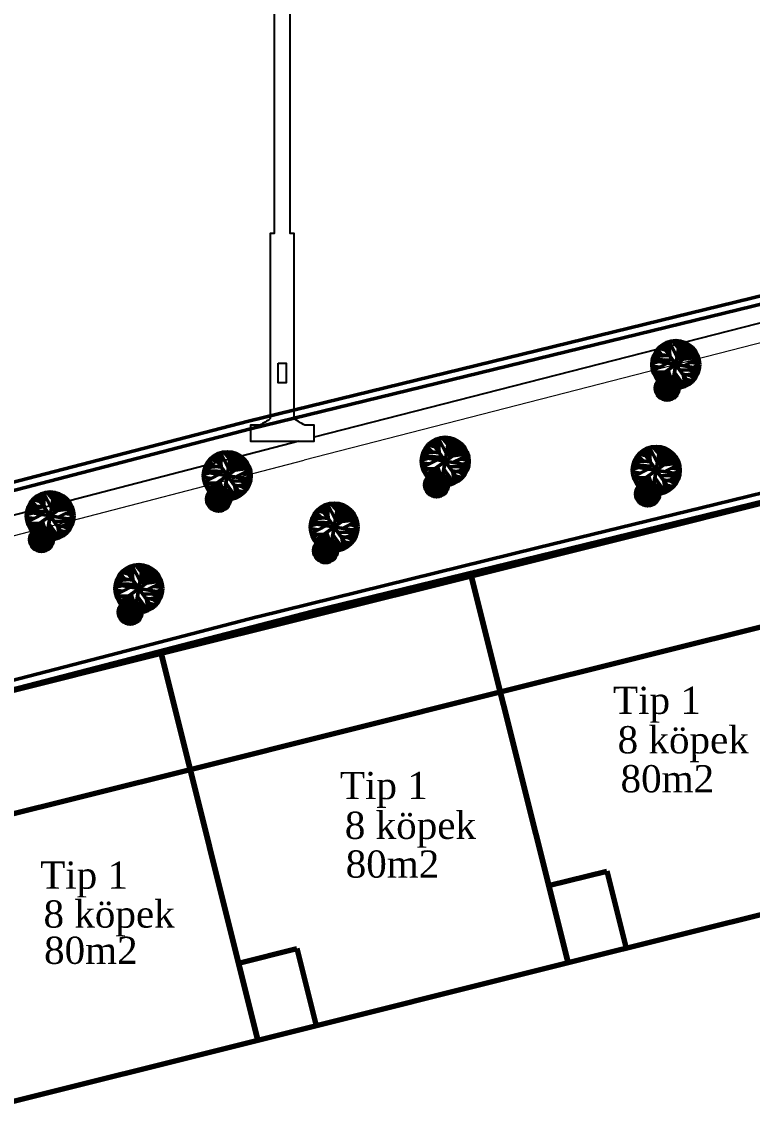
# Model space of a CAD drawing. Header units: millimetres. Extents: x 2046 to 14753, y 2361 to 29276.
# Drawn here: x 7781 to 8238, y 27890 to 28577 of the extents above; entities that cross this region are included whole.
import ezdxf

# ---------------------------------------------------------------- set-up
doc = ezdxf.new("R2010")
doc.units = ezdxf.units.MM
for name, color, linetype, lineweight in [('A.O. DUVAR', 7, 'Continuous', 50), ('ELK-YAZI', 2, 'Continuous', 25), ('TOPRAKLAMA', 44, 'Continuous', 18)]:
    doc.layers.add(name, color=color, linetype=linetype, lineweight=lineweight)
doc.layers.add('aydınlatma', color=3, linetype='Continuous')
doc.styles.add('A.O. MALZEME', font='times.ttf', dxfattribs={"height": 10})

msp = doc.modelspace()

# ---------------------------------------------------------------- linework, layer by layer
at = {"layer": 'A.O. DUVAR'}
for p, q in [((7922.911, 28326.717), (8867.531, 28557.77)), ((7924.134, 28321.868), (8867.836, 28552.698)), ((7962.882, 28207.808), (8875.152, 28430.949)), ((8215.505, 28274.747), (8684.452, 28389.452)), ((8186.118, 28372.114), (8183.53, 28375.579)), ((8183.991, 28370.868), (8184.333, 28375.845)), ((8186.424, 28367.544), (8185.862, 28376.447)), ((8185.985, 28374.253), (8186.838, 28376.684)), ((8191.044, 28366.886), (8186.097, 28376.522)), ((8187.772, 28347.389), (8192.722, 28376.972)), ((8193.27, 28370.86), (8188.181, 28376.974)), ((8190.704, 28373.921), (8190.069, 28377.059)), ((8190.366, 28375.636), (8191.756, 28377.005)), ((8193.145, 28364.246), (8193.327, 28376.799)), ((8195.186, 28369.51), (8193.665, 28376.686)), ((8193.994, 28374.915), (8194.983, 28376.294)), ((8194.3, 28373.548), (8195.494, 28376.151)), ((8194.522, 28365.274), (8196.238, 28375.798)), ((8197.428, 28372.51), (8197.475, 28375.19)), ((8184.505, 28367.808), (8176.122, 28367.037)), ((8186.381, 28367.551), (8176.82, 28368.808)), ((8179.921, 28370.005), (8177.459, 28369.959)), ((8178.16, 28353.559), (8202.333, 28370.802)), ((8181.588, 28368.239), (8178.52, 28371.498)), ((8183.778, 28371.19), (8179.391, 28372.439)), ((8181.359, 28371.938), (8180.454, 28373.462)), ((8181.625, 28374.267), (8198.868, 28350.094)), ((8195.354, 28370.512), (8199.255, 28374.092)), ((8195.81, 28373.238), (8198.659, 28374.534)), ((8195.995, 28366.343), (8199.462, 28374)), ((8197.893, 28370.487), (8201.691, 28371.854)), ((8198.535, 28371.924), (8200.814, 28372.744)), ((8199.579, 28368.832), (8203.572, 28368.965)), ((8200.038, 28366.239), (8202.779, 28370.356)), ((8201.045, 28367.729), (8204.192, 28367.603)), ((8202.45, 28368.924), (8203.3, 28369.468)), ((8202.958, 28367.695), (8203.836, 28368.406)), ((8183.283, 28365.038), (8175.294, 28362.886)), ((8180.198, 28360.464), (8175.327, 28361.221)), ((8205.038, 28359.706), (8175.455, 28364.656)), ((8188.334, 28364.822), (8175.66, 28365.341)), ((8175.798, 28358.168), (8185.078, 28362.965)), ((8204.496, 28366.751), (8195.065, 28365.583)), ((8204.731, 28366.025), (8195.244, 28361.321)), ((8205.174, 28362.805), (8199.721, 28363.546)), ((8201.416, 28360.345), (8205.211, 28362.227)), ((8205.078, 28364.366), (8202.152, 28364.741)), ((8202.685, 28364.995), (8203.711, 28366.596)), ((8205.171, 28360.918), (8203.9, 28361.588)), ((8203.984, 28364.491), (8204.837, 28365.321)), ((8183.521, 28357.391), (8175.975, 28357.624)), ((8180.278, 28357.476), (8176.743, 28355.55)), ((8179.567, 28354.563), (8177.205, 28354.844)), ((8180.345, 28350.944), (8181.53, 28355.893)), ((8181.569, 28340.636), (8188.121, 28354.127)), ((8181.96, 28353.316), (8181.741, 28354.175)), ((8182.416, 28354.396), (8187.274, 28340.367)), ((8183.071, 28352.432), (8183.938, 28354.77)), ((8184.267, 28352.729), (8183.515, 28354.756)), ((8183.769, 28350.494), (8184.756, 28354.843)), ((8184.591, 28358.184), (8183.842, 28348.643)), ((8184.277, 28354.175), (8186.449, 28347.691)), ((8184.506, 28353.773), (8185.258, 28354.819)), ((8185.892, 28349.525), (8184.88, 28354.846)), ((8189.096, 28347.248), (8185.484, 28358.721)), ((8187.521, 28351.117), (8185.943, 28354.769)), ((8186.722, 28352.948), (8186.861, 28354.543)), ((8186.802, 28353.818), (8187.662, 28354.279)), ((8195.83, 28348.295), (8189.467, 28357.196)), ((8204.854, 28359.026), (8192.71, 28358.713)), ((8203.198, 28354.727), (8194.517, 28356.18)), ((8196.206, 28348.404), (8195.013, 28355.41)), ((8197.348, 28355.763), (8204.454, 28357.434)), ((8204.184, 28356.621), (8198.799, 28358.838)), ((8202.233, 28353.23), (8199.292, 28355.381)), ((8202.745, 28353.888), (8201.149, 28355.013)), ((8203.579, 28355.407), (8201.236, 28356.6)), ((8177.348, 28347.497), (8182.477, 28348.487)), ((8180.943, 28346.033), (8177.356, 28347.211)), ((8179.783, 28347.977), (8177.554, 28349.028)), ((8181.909, 28349.735), (8177.772, 28349.831)), ((8177.83, 28344.953), (8191.86, 28349.81)), ((8191.59, 28344.105), (8178.1, 28350.657)), ((8184.3, 28348.918), (8178.295, 28350.957)), ((8182.886, 28350.891), (8178.756, 28351.705)), ((8183.749, 28350.503), (8179.341, 28352.456)), ((8180.82, 28352.981), (8179.415, 28351.786)), ((8180.997, 28352.592), (8179.81, 28352.918)), ((8181.547, 28351.51), (8180.536, 28353.506)), ((8183.014, 28352.616), (8181.086, 28353.835)), ((8184.072, 28352.15), (8181.724, 28349.855)), ((8183.938, 28350.285), (8182.251, 28349.538)), ((8185.699, 28349.876), (8184.673, 28348.275)), ((8186.527, 28347.963), (8188.387, 28353.958)), ((8188.12, 28350.215), (8186.883, 28347.619)), ((8192.335, 28347.18), (8187.12, 28346.263)), ((8187.332, 28348.261), (8189.642, 28353.066)), ((8187.382, 28348.736), (8188.132, 28347.353)), ((8192.325, 28347.561), (8187.636, 28348.333)), ((8188.19, 28348.566), (8190.934, 28351.749)), ((8188.249, 28350.199), (8188.533, 28353.856)), ((8188.394, 28352.261), (8189.335, 28353.341)), ((8193.161, 28347.541), (8188.4, 28351.083)), ((8188.44, 28352.96), (8189.109, 28353.482)), ((8188.471, 28350.656), (8190.847, 28351.822)), ((8189.075, 28351.899), (8190.624, 28352.119)), ((8189.685, 28350.286), (8191.7, 28350.405)), ((8189.748, 28351.321), (8190.149, 28352.601)), ((8191.071, 28348.119), (8189.757, 28347.195)), ((8190.114, 28347.945), (8192.01, 28349.533)), ((8190.196, 28350.884), (8191.405, 28350.956)), ((8190.26, 28349.254), (8192.194, 28348.754)), ((8190.808, 28348.518), (8192.299, 28348.013)), ((8191.968, 28353.746), (8190.913, 28347.173)), ((8191.208, 28346.975), (8191.927, 28347.598)), ((8191.65, 28348.892), (8192.135, 28349.033)), ((8191.721, 28348.231), (8192.242, 28348.448)), ((8193.946, 28350.899), (8191.958, 28347.285)), ((8194.845, 28349.604), (8194.503, 28347.831)), ((8201.185, 28352.032), (8196.975, 28352.737)), ((8197.43, 28349.057), (8197.471, 28351.968)), ((8198.314, 28349.539), (8197.458, 28350.025)), ((8199.964, 28350.864), (8198.876, 28352.362)), ((8199.561, 28351.389), (8199.533, 28350.421)), ((8179.399, 28346.532), (8177.432, 28346.108)), ((8178.647, 28345.235), (8177.554, 28345.704)), ((8179.024, 28344.3), (8178.182, 28343.925)), ((8178.509, 28343.39), (8179.776, 28345.596)), ((8180.467, 28343.442), (8179.017, 28342.673)), ((8180.139, 28342.566), (8179.225, 28342.446)), ((8181.568, 28346.263), (8179.861, 28341.792)), ((8180.926, 28342.122), (8180.208, 28341.498)), ((8180.851, 28344.385), (8180.977, 28340.968)), ((8182.135, 28341.942), (8181.175, 28340.872)), ((8181.573, 28341.337), (8181.737, 28340.568)), ((8182.185, 28340.381), (8182.072, 28346.394)), ((8184.175, 28339.948), (8182.392, 28342.319)), ((8183.255, 28340.52), (8182.494, 28340.263)), ((8184.48, 28343.093), (8183.045, 28340.089)), ((8185.026, 28341.448), (8183.562, 28339.995)), ((8185.562, 28339.933), (8183.767, 28345.101)), ((8185.274, 28340.7), (8184.86, 28339.897)), ((8191.406, 28343.806), (8185.537, 28345.37)), ((8185.758, 28339.932), (8186.175, 28343.461)), ((8190.004, 28341.978), (8186.046, 28343.9)), ((8186.437, 28340.072), (8186.868, 28341.462)), ((8186.929, 28340.178), (8186.588, 28340.532)), ((8188.659, 28340.969), (8186.739, 28341.901)), ((8187.345, 28343.301), (8190.989, 28343.099)), ((8187.908, 28340.581), (8187.597, 28341.453)), ((8187.788, 28340.89), (8187.638, 28340.43)), ((8189.33, 28341.395), (8188.223, 28342.843)), ((8190.745, 28342.747), (8188.475, 28344.57)), ((8189.669, 28341.639), (8189.062, 28342.404)), ((8190.283, 28342.25), (8189.328, 28343.153)), ((8192.093, 28345.573), (8189.582, 28346.698)), ((8189.943, 28344.924), (8192.029, 28345.29)), ((8192.267, 28346.335), (8190.917, 28346.928)), ((8191.825, 28344.668), (8191.31, 28345.169)), ((8191.76, 28346.55), (8192.286, 28346.827)), ((6922.752, 28066.726), (7922.911, 28326.717)), ((6923.474, 28061.747), (7924.134, 28321.868)), ((8037.053, 28311.372), (8036.148, 28312.896)), ((8037.319, 28313.701), (8054.562, 28289.528)), ((8041.812, 28311.548), (8039.224, 28315.013)), ((8039.685, 28310.302), (8040.027, 28315.279)), ((8042.118, 28306.978), (8041.555, 28315.881)), ((8041.679, 28313.687), (8042.532, 28316.118)), ((8046.737, 28306.32), (8041.791, 28315.956)), ((8043.465, 28286.823), (8048.415, 28316.406)), ((8048.964, 28310.294), (8043.875, 28316.408)), ((8046.398, 28313.355), (8045.763, 28316.493)), ((8046.06, 28315.07), (8047.449, 28316.439)), ((8048.839, 28303.68), (8049.021, 28316.233)), ((8050.88, 28308.944), (8049.359, 28316.12)), ((8049.687, 28314.349), (8050.676, 28315.728)), ((8049.994, 28312.982), (8051.188, 28315.585)), ((8050.216, 28304.708), (8051.932, 28315.232)), ((8051.047, 28309.946), (8054.948, 28313.526)), ((8051.504, 28312.672), (8054.353, 28313.968)), ((8051.688, 28305.777), (8055.156, 28313.434)), ((8053.122, 28311.944), (8053.169, 28314.624)), ((7905.407, 28302.546), (7902.819, 28306.01)), ((7903.28, 28301.3), (7903.622, 28306.276)), ((7905.714, 28297.976), (7905.151, 28306.879)), ((7905.274, 28304.684), (7906.127, 28307.116)), ((7910.333, 28297.317), (7905.386, 28306.954)), ((7907.061, 28277.821), (7912.011, 28307.404)), ((7912.56, 28301.292), (7907.47, 28307.406)), ((7909.993, 28304.352), (7909.358, 28307.49)), ((7909.655, 28306.068), (7911.045, 28307.437)), ((7912.434, 28294.677), (7912.616, 28307.231)), ((7914.475, 28299.942), (7912.954, 28307.117)), ((7913.283, 28305.346), (7914.272, 28306.725)), ((7913.589, 28303.979), (7914.783, 28306.582)), ((7913.811, 28295.706), (7915.527, 28306.229)), ((8040.199, 28307.242), (8031.816, 28306.471)), ((8042.075, 28306.985), (8032.514, 28308.242)), ((8035.614, 28309.439), (8033.153, 28309.394)), ((8033.854, 28292.993), (8058.027, 28310.236)), ((8037.282, 28307.673), (8034.213, 28310.932)), ((8039.471, 28310.624), (8035.084, 28311.873)), ((8060.189, 28306.185), (8050.758, 28305.018)), ((8053.587, 28309.921), (8057.385, 28311.288)), ((8054.229, 28311.358), (8056.507, 28312.178)), ((8055.273, 28308.266), (8059.266, 28308.399)), ((8055.731, 28305.673), (8058.473, 28309.79)), ((8056.739, 28307.163), (8059.886, 28307.037)), ((8058.144, 28308.358), (8058.993, 28308.902)), ((8058.379, 28304.429), (8059.405, 28306.03)), ((8058.652, 28307.129), (8059.529, 28307.84)), ((8171.553, 28304.958), (8167.166, 28306.207)), ((8169.135, 28305.706), (8168.229, 28307.23)), ((8169.4, 28308.035), (8186.643, 28283.862)), ((8173.893, 28305.882), (8171.305, 28309.347)), ((8171.766, 28304.636), (8172.108, 28309.613)), ((8174.2, 28301.312), (8173.637, 28310.215)), ((8173.761, 28308.021), (8174.614, 28310.452)), ((8178.819, 28300.653), (8173.873, 28310.29)), ((8175.547, 28281.157), (8180.497, 28310.74)), ((8181.046, 28304.628), (8175.956, 28310.742)), ((8178.479, 28307.689), (8177.844, 28310.827)), ((8178.141, 28309.404), (8179.531, 28310.773)), ((8180.92, 28298.014), (8181.102, 28310.567)), ((8182.961, 28303.278), (8181.44, 28310.454)), ((8181.769, 28308.683), (8182.758, 28310.062)), ((8182.075, 28307.316), (8183.269, 28309.919)), ((8182.297, 28299.042), (8184.013, 28309.565)), ((8183.129, 28304.279), (8187.03, 28307.86)), ((8183.585, 28307.006), (8186.434, 28308.302)), ((8183.77, 28300.111), (8187.237, 28307.768)), ((8185.203, 28306.278), (8185.25, 28308.958)), ((8186.31, 28305.692), (8188.589, 28306.512)), ((7905.67, 28297.983), (7896.109, 28299.24)), ((7899.21, 28300.437), (7896.748, 28300.391)), ((7897.449, 28283.991), (7921.622, 28301.234)), ((7900.877, 28298.671), (7897.809, 28301.93)), ((7903.067, 28301.622), (7898.68, 28302.871)), ((7900.648, 28302.37), (7899.743, 28303.894)), ((7900.914, 28304.699), (7918.157, 28280.526)), ((7914.643, 28300.943), (7918.544, 28304.523)), ((7915.099, 28303.67), (7917.948, 28304.966)), ((7915.284, 28296.775), (7918.751, 28304.431)), ((7916.717, 28302.941), (7916.764, 28305.622)), ((7917.182, 28300.919), (7920.98, 28302.285)), ((7917.824, 28302.356), (7920.103, 28303.176)), ((7918.868, 28299.264), (7922.861, 28299.396)), ((7919.327, 28296.67), (7922.068, 28300.788)), ((7921.739, 28299.355), (7922.589, 28299.9)), ((8038.977, 28304.472), (8030.987, 28302.32)), ((8035.892, 28299.898), (8031.021, 28300.655)), ((8060.732, 28299.14), (8031.149, 28304.09)), ((8044.027, 28304.256), (8031.354, 28304.775)), ((8031.492, 28297.602), (8040.772, 28302.399)), ((8060.425, 28305.459), (8050.937, 28300.755)), ((8060.868, 28302.239), (8055.414, 28302.98)), ((8057.11, 28299.779), (8060.905, 28301.661)), ((8060.772, 28303.8), (8057.845, 28304.175)), ((8060.864, 28300.352), (8059.593, 28301.022)), ((8059.678, 28303.925), (8060.53, 28304.755)), ((8176.109, 28298.59), (8163.435, 28299.109)), ((8172.281, 28301.576), (8163.897, 28300.805)), ((8174.156, 28301.319), (8164.595, 28302.576)), ((8167.696, 28303.773), (8165.234, 28303.727)), ((8165.935, 28287.327), (8190.108, 28304.57)), ((8169.363, 28302.007), (8166.295, 28305.266)), ((8192.271, 28300.519), (8182.84, 28299.351)), ((8192.506, 28299.793), (8183.019, 28295.089)), ((8185.668, 28304.255), (8189.466, 28305.621)), ((8187.354, 28302.6), (8191.347, 28302.733)), ((8187.813, 28300.006), (8190.554, 28304.124)), ((8188.82, 28301.497), (8191.967, 28301.37)), ((8190.225, 28302.692), (8191.075, 28303.236)), ((8190.46, 28298.763), (8191.487, 28300.364)), ((8190.733, 28301.463), (8191.611, 28302.174)), ((8191.759, 28298.259), (8192.612, 28299.089)), ((7902.573, 28295.47), (7894.583, 28293.317)), ((7924.327, 28290.137), (7894.744, 28295.087)), ((7907.623, 28295.254), (7894.949, 28295.773)), ((7895.087, 28288.6), (7904.367, 28293.396)), ((7903.794, 28298.24), (7895.411, 28297.469)), ((7923.785, 28297.183), (7914.354, 28296.015)), ((7924.02, 28296.457), (7914.533, 28291.752)), ((7924.463, 28293.237), (7919.01, 28293.978)), ((7920.334, 28298.16), (7923.481, 28298.034)), ((7920.705, 28290.777), (7924.5, 28292.658)), ((7924.367, 28294.797), (7921.441, 28295.172)), ((7921.974, 28295.426), (7923, 28297.028)), ((7922.247, 28298.126), (7923.125, 28298.837)), ((7923.273, 28294.923), (7924.126, 28295.753)), ((8039.214, 28296.825), (8031.668, 28297.058)), ((8035.972, 28296.91), (8032.437, 28294.984)), ((8035.261, 28293.997), (8032.899, 28294.278)), ((8036.513, 28292.415), (8035.109, 28291.22)), ((8036.69, 28292.026), (8035.503, 28292.352)), ((8036.039, 28290.378), (8037.224, 28295.327)), ((8037.241, 28290.944), (8036.229, 28292.94)), ((8038.708, 28292.05), (8036.78, 28293.269)), ((8037.263, 28280.07), (8043.814, 28293.561)), ((8037.654, 28292.75), (8037.435, 28293.609)), ((8038.11, 28293.83), (8042.967, 28279.801)), ((8038.765, 28291.866), (8039.632, 28294.204)), ((8039.961, 28292.163), (8039.209, 28294.19)), ((8039.463, 28289.928), (8040.45, 28294.277)), ((8040.284, 28297.618), (8039.535, 28288.077)), ((8039.97, 28293.609), (8042.142, 28287.125)), ((8040.199, 28293.207), (8040.952, 28294.253)), ((8041.585, 28288.959), (8040.573, 28294.28)), ((8044.79, 28286.682), (8041.177, 28298.155)), ((8043.214, 28290.551), (8041.637, 28294.203)), ((8042.22, 28287.397), (8044.08, 28293.392)), ((8042.416, 28292.382), (8042.554, 28293.977)), ((8042.496, 28293.252), (8043.356, 28293.713)), ((8043.026, 28287.695), (8045.335, 28292.501)), ((8043.943, 28289.633), (8044.226, 28293.29)), ((8044.088, 28291.695), (8045.028, 28292.775)), ((8044.134, 28292.394), (8044.803, 28292.916)), ((8051.524, 28287.729), (8045.161, 28296.631)), ((8047.662, 28293.18), (8046.607, 28286.607)), ((8060.548, 28298.46), (8048.404, 28298.147)), ((8058.891, 28294.161), (8050.211, 28295.614)), ((8051.899, 28287.838), (8050.707, 28294.844)), ((8056.879, 28291.466), (8052.669, 28292.171)), ((8053.041, 28295.197), (8060.147, 28296.868)), ((8059.878, 28296.056), (8054.493, 28298.272)), ((8057.927, 28292.664), (8054.985, 28294.815)), ((8058.439, 28293.322), (8056.842, 28294.447)), ((8059.273, 28294.841), (8056.929, 28296.034)), ((8171.059, 28298.806), (8163.069, 28296.654)), ((8167.973, 28294.231), (8163.103, 28294.989)), ((8192.813, 28293.474), (8163.23, 28298.424)), ((8163.573, 28291.936), (8172.853, 28296.732)), ((8176.871, 28281.016), (8173.259, 28292.489)), ((8192.629, 28292.794), (8180.485, 28292.481)), ((8191.959, 28290.389), (8186.574, 28292.606)), ((8192.949, 28296.573), (8187.496, 28297.314)), ((8189.191, 28294.113), (8192.986, 28295.995)), ((8192.853, 28298.133), (8189.927, 28298.509)), ((8192.946, 28294.686), (8191.675, 28295.356)), ((7899.487, 28290.895), (7894.617, 28291.653)), ((7902.81, 28287.822), (7895.264, 28288.055)), ((7899.567, 28287.907), (7896.032, 28285.982)), ((7898.857, 28284.995), (7896.494, 28285.275)), ((7899.634, 28281.375), (7900.819, 28286.325)), ((7903.058, 28280.925), (7904.045, 28285.275)), ((7903.88, 28288.616), (7903.131, 28279.074)), ((7905.181, 28279.957), (7904.169, 28285.278)), ((7908.385, 28277.68), (7904.773, 28289.153)), ((7915.119, 28278.727), (7908.756, 28287.628)), ((7924.143, 28289.458), (7911.999, 28289.145)), ((7922.487, 28285.159), (7913.806, 28286.611)), ((7915.495, 28278.836), (7914.302, 28285.842)), ((7916.637, 28286.195), (7923.743, 28287.866)), ((7923.473, 28287.053), (7918.088, 28289.27)), ((7921.522, 28283.662), (7918.581, 28285.813)), ((7922.034, 28284.32), (7920.438, 28285.445)), ((7922.868, 28285.839), (7920.525, 28287.032)), ((7924.46, 28291.35), (7923.189, 28292.02)), ((8033.042, 28286.931), (8038.17, 28287.921)), ((8036.636, 28285.468), (8033.05, 28286.645)), ((8035.093, 28285.966), (8033.125, 28285.542)), ((8035.476, 28287.411), (8033.247, 28288.462)), ((8037.602, 28289.169), (8033.466, 28289.265)), ((8033.524, 28284.387), (8047.553, 28289.244)), ((8047.284, 28283.539), (8033.793, 28290.091)), ((8039.994, 28288.352), (8033.988, 28290.391)), ((8038.579, 28290.325), (8034.45, 28291.139)), ((8039.443, 28289.937), (8035.034, 28291.89)), ((8037.261, 28285.697), (8035.555, 28281.226)), ((8039.765, 28291.585), (8037.418, 28289.289)), ((8037.878, 28279.816), (8037.765, 28285.828)), ((8039.632, 28289.719), (8037.945, 28288.972)), ((8041.393, 28289.31), (8040.366, 28287.709)), ((8043.814, 28289.649), (8042.576, 28287.053)), ((8048.029, 28286.614), (8042.814, 28285.697)), ((8043.076, 28288.171), (8043.826, 28286.787)), ((8048.018, 28286.995), (8043.33, 28287.767)), ((8043.883, 28288), (8046.628, 28291.183)), ((8048.855, 28286.975), (8044.093, 28290.517)), ((8044.164, 28290.09), (8046.541, 28291.256)), ((8044.768, 28291.333), (8046.318, 28291.553)), ((8047.787, 28285.007), (8045.276, 28286.132)), ((8045.379, 28289.72), (8047.394, 28289.839)), ((8045.442, 28290.755), (8045.843, 28292.035)), ((8046.765, 28287.553), (8045.45, 28286.629)), ((8045.808, 28287.379), (8047.704, 28288.967)), ((8045.89, 28290.318), (8047.099, 28290.39)), ((8045.954, 28288.688), (8047.888, 28288.188)), ((8046.501, 28287.952), (8047.993, 28287.447)), ((8047.961, 28285.769), (8046.61, 28286.362)), ((8046.902, 28286.409), (8047.62, 28287.032)), ((8047.344, 28288.326), (8047.828, 28288.467)), ((8047.414, 28287.665), (8047.935, 28287.882)), ((8047.454, 28285.984), (8047.98, 28286.261)), ((8049.639, 28290.333), (8047.652, 28286.719)), ((8050.538, 28289.038), (8050.197, 28287.265)), ((8053.124, 28288.491), (8053.165, 28291.402)), ((8054.008, 28288.973), (8053.152, 28289.459)), ((8055.657, 28290.298), (8054.569, 28291.796)), ((8055.254, 28290.823), (8055.226, 28289.855)), ((8171.296, 28291.159), (8163.75, 28291.392)), ((8168.053, 28291.244), (8164.518, 28289.318)), ((8167.343, 28288.331), (8164.98, 28288.612)), ((8170.661, 28284.659), (8166.531, 28285.473)), ((8171.524, 28284.271), (8167.116, 28286.224)), ((8168.595, 28286.749), (8167.19, 28285.554)), ((8168.772, 28286.36), (8167.585, 28286.686)), ((8168.12, 28284.712), (8169.305, 28289.661)), ((8169.322, 28285.278), (8168.311, 28287.274)), ((8170.789, 28286.384), (8168.862, 28287.602)), ((8169.344, 28274.404), (8175.896, 28287.894)), ((8171.847, 28285.918), (8169.5, 28283.623)), ((8169.735, 28287.084), (8169.516, 28287.943)), ((8170.191, 28288.164), (8175.049, 28274.134)), ((8170.846, 28286.2), (8171.713, 28288.538)), ((8172.043, 28286.497), (8171.29, 28288.524)), ((8171.544, 28284.261), (8172.531, 28288.611)), ((8172.366, 28291.952), (8171.617, 28282.411)), ((8172.052, 28287.943), (8174.224, 28281.459)), ((8172.281, 28287.541), (8173.033, 28288.587)), ((8173.667, 28283.293), (8172.655, 28288.614)), ((8175.296, 28284.885), (8173.718, 28288.537)), ((8174.302, 28281.73), (8176.162, 28287.726)), ((8174.497, 28286.716), (8174.636, 28288.31)), ((8174.577, 28287.586), (8175.437, 28288.047)), ((8175.107, 28282.029), (8177.417, 28286.834)), ((8175.965, 28282.334), (8178.709, 28285.517)), ((8176.024, 28283.967), (8176.308, 28287.624)), ((8176.169, 28286.029), (8177.11, 28287.109)), ((8176.215, 28286.728), (8176.884, 28287.25)), ((8176.246, 28284.424), (8178.623, 28285.59)), ((8176.85, 28285.667), (8178.4, 28285.887)), ((8183.605, 28282.063), (8177.242, 28290.964)), ((8177.523, 28285.089), (8177.924, 28286.368)), ((8179.744, 28287.514), (8178.688, 28280.941)), ((8190.973, 28288.495), (8182.292, 28289.948)), ((8183.981, 28282.172), (8182.788, 28289.178)), ((8188.96, 28285.8), (8184.75, 28286.505)), ((8185.123, 28289.531), (8192.229, 28291.202)), ((8185.205, 28282.825), (8185.246, 28285.735)), ((8187.739, 28284.632), (8186.651, 28286.13)), ((8190.008, 28286.998), (8187.067, 28289.149)), ((8190.52, 28287.656), (8188.924, 28288.781)), ((8191.354, 28289.175), (8189.011, 28290.368)), ((7789.83, 28277.194), (7788.925, 28278.718)), ((7790.096, 28279.524), (7807.339, 28255.35)), ((7794.589, 28277.37), (7792.001, 28280.835)), ((7792.462, 28276.125), (7792.804, 28281.101)), ((7794.895, 28272.8), (7794.333, 28281.703)), ((7794.456, 28279.509), (7795.309, 28281.94)), ((7799.515, 28272.142), (7794.568, 28281.778)), ((7796.242, 28252.645), (7801.193, 28282.228)), ((7801.741, 28276.116), (7796.652, 28282.23)), ((7799.175, 28279.177), (7798.54, 28282.315)), ((7798.837, 28280.892), (7800.226, 28282.261)), ((7801.616, 28269.502), (7801.798, 28282.056)), ((7803.657, 28274.766), (7802.136, 28281.942)), ((7802.464, 28280.171), (7803.454, 28281.55)), ((7802.771, 28278.804), (7803.965, 28281.407)), ((7802.993, 28270.53), (7804.709, 28281.054)), ((7803.825, 28275.768), (7807.725, 28279.348)), ((7804.281, 28278.494), (7807.13, 28279.791)), ((7804.466, 28271.599), (7807.933, 28279.256)), ((7805.899, 28277.766), (7805.946, 28280.446)), ((7896.637, 28277.928), (7901.766, 28278.919)), ((7899.072, 28278.408), (7896.843, 28279.459)), ((7901.198, 28280.167), (7897.061, 28280.263)), ((7897.119, 28275.384), (7911.149, 28280.241)), ((7910.879, 28274.537), (7897.389, 28281.089)), ((7903.589, 28279.35), (7897.584, 28281.389)), ((7902.175, 28281.323), (7898.045, 28282.137)), ((7903.038, 28280.935), (7898.63, 28282.888)), ((7900.109, 28283.412), (7898.704, 28282.217)), ((7900.286, 28283.024), (7899.099, 28283.35)), ((7900.836, 28281.941), (7899.825, 28283.938)), ((7902.303, 28283.048), (7900.376, 28284.266)), ((7900.858, 28271.068), (7907.41, 28284.558)), ((7903.361, 28282.582), (7901.013, 28280.286)), ((7901.249, 28283.748), (7901.03, 28284.607)), ((7903.227, 28280.717), (7901.54, 28279.969)), ((7901.705, 28284.828), (7906.563, 28270.798)), ((7902.36, 28282.863), (7903.227, 28285.202)), ((7903.556, 28283.16), (7902.804, 28285.188)), ((7903.566, 28284.607), (7905.738, 28278.123)), ((7903.795, 28284.205), (7904.547, 28285.251)), ((7904.988, 28280.308), (7903.962, 28278.706)), ((7906.81, 28281.549), (7905.232, 28285.2)), ((7905.816, 28278.394), (7907.676, 28284.39)), ((7906.011, 28283.379), (7906.15, 28284.974)), ((7906.091, 28284.25), (7906.951, 28284.71)), ((7907.409, 28280.646), (7906.172, 28278.05)), ((7906.621, 28278.693), (7908.931, 28283.498)), ((7906.671, 28279.168), (7907.421, 28277.784)), ((7911.614, 28277.993), (7906.925, 28278.765)), ((7907.479, 28278.998), (7910.223, 28282.181)), ((7907.538, 28280.631), (7907.822, 28284.287)), ((7907.683, 28282.693), (7908.624, 28283.773)), ((7912.45, 28277.972), (7907.689, 28281.515)), ((7907.729, 28283.392), (7908.398, 28283.913)), ((7907.76, 28281.088), (7910.136, 28282.254)), ((7908.364, 28282.331), (7909.913, 28282.55)), ((7908.974, 28280.717), (7910.989, 28280.836)), ((7909.037, 28281.753), (7909.438, 28283.032)), ((7910.36, 28278.551), (7909.046, 28277.627)), ((7909.403, 28278.377), (7911.299, 28279.964)), ((7909.485, 28281.316), (7910.694, 28281.387)), ((7909.549, 28279.685), (7911.483, 28279.185)), ((7910.097, 28278.949), (7911.588, 28278.444)), ((7911.257, 28284.178), (7910.202, 28277.605)), ((7910.939, 28279.324), (7911.424, 28279.465)), ((7911.01, 28278.663), (7911.531, 28278.88)), ((7913.235, 28281.33), (7911.247, 28277.716)), ((7914.134, 28280.036), (7913.792, 28278.263)), ((7920.474, 28282.464), (7916.264, 28283.169)), ((7916.719, 28279.489), (7916.76, 28282.399)), ((7917.603, 28279.97), (7916.747, 28280.457)), ((7919.253, 28281.296), (7918.165, 28282.793)), ((7918.85, 28281.821), (7918.822, 28280.853)), ((8034.341, 28284.669), (8033.247, 28285.138)), ((8034.718, 28283.734), (8033.875, 28283.359)), ((8034.202, 28282.824), (8035.47, 28285.03)), ((8036.16, 28282.876), (8034.71, 28282.107)), ((8035.833, 28282.001), (8034.918, 28281.88)), ((8036.62, 28281.556), (8035.901, 28280.932)), ((8036.545, 28283.819), (8036.671, 28280.402)), ((8037.829, 28281.376), (8036.869, 28280.306)), ((8037.266, 28280.771), (8037.431, 28280.002)), ((8039.869, 28279.382), (8038.086, 28281.753)), ((8038.949, 28279.954), (8038.187, 28279.697)), ((8040.173, 28282.527), (8038.739, 28279.523)), ((8040.72, 28280.882), (8039.256, 28279.429)), ((8041.256, 28279.367), (8039.461, 28284.535)), ((8040.968, 28280.134), (8040.554, 28279.331)), ((8047.099, 28283.24), (8041.231, 28284.804)), ((8041.451, 28279.366), (8041.869, 28282.895)), ((8045.698, 28281.412), (8041.74, 28283.334)), ((8042.131, 28279.506), (8042.562, 28280.896)), ((8042.623, 28279.612), (8042.281, 28279.966)), ((8044.352, 28280.403), (8042.432, 28281.336)), ((8043.038, 28282.735), (8046.683, 28282.533)), ((8043.601, 28280.015), (8043.291, 28280.887)), ((8043.482, 28280.324), (8043.332, 28279.864)), ((8045.024, 28280.83), (8043.917, 28282.277)), ((8046.439, 28282.181), (8044.169, 28284.004)), ((8045.362, 28281.073), (8044.755, 28281.838)), ((8045.977, 28281.684), (8045.021, 28282.587)), ((8045.637, 28284.358), (8047.723, 28284.724)), ((8047.518, 28284.102), (8047.003, 28284.603)), ((8165.123, 28281.265), (8170.252, 28282.255)), ((8168.718, 28279.801), (8165.131, 28280.979)), ((8167.174, 28280.3), (8165.207, 28279.876)), ((8167.558, 28281.745), (8165.329, 28282.796)), ((8166.422, 28279.003), (8165.329, 28279.472)), ((8169.684, 28283.503), (8165.547, 28283.599)), ((8165.605, 28278.721), (8179.635, 28283.578)), ((8179.365, 28277.873), (8165.875, 28284.425)), ((8172.075, 28282.686), (8166.07, 28284.725)), ((8166.284, 28277.158), (8167.551, 28279.364)), ((8169.343, 28280.031), (8167.636, 28275.56)), ((8169.96, 28274.149), (8169.847, 28280.162)), ((8171.713, 28284.053), (8170.027, 28283.306)), ((8173.338, 28273.701), (8171.542, 28278.869)), ((8173.474, 28283.644), (8172.448, 28282.043)), ((8179.181, 28277.573), (8173.312, 28279.138)), ((8175.895, 28283.983), (8174.658, 28281.387)), ((8180.11, 28280.948), (8174.895, 28280.031)), ((8175.157, 28282.504), (8175.907, 28281.121)), ((8180.1, 28281.329), (8175.411, 28282.101)), ((8180.936, 28281.309), (8176.175, 28284.851)), ((8179.868, 28279.341), (8177.357, 28280.466)), ((8177.46, 28284.054), (8179.475, 28284.173)), ((8178.847, 28281.887), (8177.532, 28280.963)), ((8177.718, 28278.692), (8179.804, 28279.058)), ((8177.889, 28281.713), (8179.785, 28283.301)), ((8177.971, 28284.652), (8179.18, 28284.724)), ((8178.036, 28283.022), (8179.97, 28282.521)), ((8178.583, 28282.285), (8180.074, 28281.781)), ((8180.042, 28280.103), (8178.692, 28280.696)), ((8178.983, 28280.743), (8179.702, 28281.366)), ((8179.6, 28278.436), (8179.085, 28278.937)), ((8179.425, 28282.66), (8179.91, 28282.801)), ((8179.496, 28281.999), (8180.017, 28282.216)), ((8179.535, 28280.318), (8180.061, 28280.595)), ((8181.721, 28284.667), (8179.733, 28281.052)), ((8182.62, 28283.372), (8182.279, 28281.599)), ((8186.089, 28283.306), (8185.233, 28283.793)), ((8187.336, 28285.157), (8187.308, 28284.189)), ((7792.976, 28273.064), (7784.593, 28272.293)), ((7794.852, 28272.808), (7785.291, 28274.064)), ((7788.391, 28275.261), (7785.93, 28275.216)), ((7786.631, 28258.815), (7810.804, 28276.058)), ((7790.059, 28273.495), (7786.99, 28276.754)), ((7792.248, 28276.446), (7787.862, 28277.695)), ((7812.967, 28272.007), (7803.535, 28270.84)), ((7806.364, 28275.743), (7810.162, 28277.11)), ((7807.006, 28277.18), (7809.285, 28278)), ((7808.05, 28274.088), (7812.043, 28274.221)), ((7808.508, 28271.495), (7811.25, 28275.612)), ((7809.516, 28272.985), (7812.663, 28272.859)), ((7810.921, 28274.18), (7811.77, 28274.724)), ((7811.156, 28270.251), (7812.182, 28271.852)), ((7811.429, 28272.951), (7812.307, 28273.662)), ((7900.232, 28276.465), (7896.645, 28277.642)), ((7898.688, 28276.964), (7896.721, 28276.539)), ((7897.936, 28275.667), (7896.843, 28276.135)), ((7898.313, 28274.731), (7897.471, 28274.356)), ((7897.798, 28273.821), (7899.065, 28276.028)), ((7899.756, 28273.874), (7898.306, 28273.104)), ((7899.428, 28272.998), (7898.514, 28272.878)), ((7900.857, 28276.695), (7899.15, 28272.224)), ((7900.215, 28272.553), (7899.497, 28271.93)), ((7900.14, 28274.816), (7900.266, 28271.399)), ((7901.424, 28272.374), (7900.464, 28271.303)), ((7900.862, 28271.769), (7901.026, 28270.999)), ((7901.474, 28270.813), (7901.361, 28276.826)), ((7903.464, 28270.379), (7901.681, 28272.751)), ((7903.769, 28273.524), (7902.334, 28270.521)), ((7904.315, 28271.879), (7902.851, 28270.426)), ((7904.851, 28270.364), (7903.056, 28275.532)), ((7910.695, 28274.237), (7904.826, 28275.802)), ((7905.047, 28270.364), (7905.464, 28273.893)), ((7909.293, 28272.409), (7905.335, 28274.332)), ((7905.726, 28270.504), (7906.157, 28271.894)), ((7907.948, 28271.401), (7906.028, 28272.333)), ((7911.624, 28277.612), (7906.409, 28276.695)), ((7906.634, 28273.732), (7910.278, 28273.53)), ((7907.197, 28271.013), (7906.886, 28271.885)), ((7908.619, 28271.827), (7907.512, 28273.274)), ((7910.034, 28273.178), (7907.764, 28275.002)), ((7908.958, 28272.07), (7908.351, 28272.836)), ((7909.572, 28272.681), (7908.617, 28273.584)), ((7911.382, 28276.005), (7908.871, 28277.13)), ((7909.232, 28275.355), (7911.318, 28275.722)), ((7911.556, 28276.767), (7910.206, 28277.36)), ((7910.497, 28277.406), (7911.216, 28278.03)), ((7911.114, 28275.1), (7910.599, 28275.601)), ((7911.049, 28276.981), (7911.575, 28277.259)), ((7967.564, 28270.218), (7966.659, 28271.742)), ((7967.83, 28272.547), (7985.073, 28248.374)), ((7972.323, 28270.394), (7969.735, 28273.859)), ((7970.196, 28269.149), (7970.538, 28274.125)), ((7972.629, 28265.824), (7972.066, 28274.727)), ((7972.19, 28272.533), (7973.043, 28274.964)), ((7977.248, 28265.166), (7972.302, 28274.802)), ((7973.976, 28245.669), (7978.926, 28275.252)), ((7979.475, 28269.14), (7974.385, 28275.254)), ((7976.908, 28272.201), (7976.273, 28275.339)), ((7976.571, 28273.916), (7977.96, 28275.285)), ((7979.35, 28262.526), (7979.532, 28275.08)), ((7981.391, 28267.79), (7979.87, 28274.966)), ((7980.198, 28273.195), (7981.187, 28274.574)), ((7980.505, 28271.828), (7981.699, 28274.431)), ((7980.726, 28263.554), (7982.443, 28274.078)), ((7981.558, 28268.792), (7985.459, 28272.372)), ((7982.014, 28271.518), (7984.864, 28272.815)), ((7982.199, 28264.623), (7985.667, 28272.28)), ((7983.633, 28270.79), (7983.68, 28273.47)), ((8103.468, 28247.343), (8215.505, 28274.747)), ((8166.799, 28278.068), (8165.957, 28277.693)), ((8168.242, 28277.21), (8166.792, 28276.441)), ((8167.914, 28276.334), (8167, 28276.214)), ((8168.701, 28275.89), (8167.983, 28275.266)), ((8168.626, 28278.152), (8168.752, 28274.736)), ((8169.91, 28275.71), (8168.95, 28274.64)), ((8169.348, 28275.105), (8169.512, 28274.336)), ((8171.951, 28273.716), (8170.167, 28276.087)), ((8171.03, 28274.288), (8170.269, 28274.031)), ((8172.255, 28276.861), (8170.821, 28273.857)), ((8172.801, 28275.215), (8171.337, 28273.763)), ((8173.05, 28274.468), (8172.635, 28273.665)), ((8173.533, 28273.7), (8173.95, 28277.229)), ((8177.779, 28275.745), (8173.821, 28277.668)), ((8174.212, 28273.84), (8174.643, 28275.23)), ((8174.704, 28273.946), (8174.363, 28274.3)), ((8176.434, 28274.737), (8174.514, 28275.669)), ((8175.12, 28277.068), (8178.764, 28276.866)), ((8175.683, 28274.349), (8175.372, 28275.221)), ((8175.564, 28274.658), (8175.413, 28274.198)), ((8177.105, 28275.163), (8175.998, 28276.611)), ((8178.52, 28276.515), (8176.25, 28278.338)), ((8177.444, 28275.407), (8176.837, 28276.172)), ((8178.058, 28276.018), (8177.103, 28276.921)), ((7791.754, 28270.294), (7783.764, 28268.142)), ((7788.669, 28265.72), (7783.798, 28266.478)), ((7813.509, 28264.962), (7783.926, 28269.912)), ((7796.805, 28270.078), (7784.131, 28270.597)), ((7784.269, 28263.424), (7793.549, 28268.221)), ((7813.202, 28271.281), (7803.714, 28266.577)), ((7813.645, 28268.061), (7808.192, 28268.802)), ((7809.887, 28265.601), (7813.682, 28267.483)), ((7813.549, 28269.622), (7810.622, 28269.997)), ((7813.641, 28266.174), (7812.37, 28266.845)), ((7812.455, 28269.748), (7813.307, 28270.577)), ((7902.544, 28270.952), (7901.783, 28270.694)), ((7904.564, 28271.131), (7904.149, 28270.329)), ((7906.218, 28270.61), (7905.877, 28270.964)), ((7907.077, 28271.322), (7906.927, 28270.861)), ((7970.71, 28266.088), (7962.327, 28265.317)), ((7972.586, 28265.831), (7963.025, 28267.088)), ((7966.125, 28268.285), (7963.663, 28268.24)), ((7964.364, 28251.839), (7988.538, 28269.082)), ((7967.793, 28266.519), (7964.724, 28269.778)), ((7969.982, 28269.47), (7965.595, 28270.719)), ((7990.7, 28265.031), (7981.269, 28263.864)), ((7984.097, 28268.767), (7987.895, 28270.134)), ((7984.739, 28270.204), (7987.018, 28271.024)), ((7985.784, 28267.112), (7989.777, 28267.245)), ((7986.242, 28264.519), (7988.983, 28268.636)), ((7987.25, 28266.009), (7990.397, 28265.883)), ((7988.654, 28267.204), (7989.504, 28267.748)), ((7988.889, 28263.275), (7989.916, 28264.876)), ((7989.163, 28265.975), (7990.04, 28266.686)), ((7791.992, 28262.647), (7784.446, 28262.88)), ((7788.749, 28262.732), (7785.214, 28260.807)), ((7788.038, 28259.819), (7785.676, 28260.1)), ((7789.29, 28258.237), (7787.886, 28257.042)), ((7789.468, 28257.849), (7788.281, 28258.174)), ((7788.816, 28256.2), (7790.001, 28261.15)), ((7790.018, 28256.766), (7789.006, 28258.762)), ((7791.485, 28257.872), (7789.557, 28259.091)), ((7790.04, 28245.892), (7796.592, 28259.383)), ((7790.431, 28258.572), (7790.212, 28259.431)), ((7790.887, 28259.652), (7795.744, 28245.623)), ((7791.542, 28257.688), (7792.409, 28260.026)), ((7792.738, 28257.985), (7791.986, 28260.012)), ((7792.24, 28255.75), (7793.227, 28260.099)), ((7793.061, 28263.44), (7792.313, 28253.899)), ((7792.748, 28259.432), (7794.92, 28252.948)), ((7792.976, 28259.03), (7793.729, 28260.075)), ((7794.362, 28254.782), (7793.351, 28260.102)), ((7797.567, 28252.505), (7793.954, 28263.977)), ((7795.992, 28256.374), (7794.414, 28260.025)), ((7794.998, 28253.219), (7796.858, 28259.214)), ((7795.193, 28258.204), (7795.331, 28259.799)), ((7795.273, 28259.074), (7796.133, 28259.535)), ((7795.803, 28253.517), (7798.112, 28258.323)), ((7796.72, 28255.455), (7797.004, 28259.112)), ((7796.865, 28257.517), (7797.805, 28258.597)), ((7796.911, 28258.216), (7797.58, 28258.738)), ((7804.301, 28253.551), (7797.938, 28262.453)), ((7798.219, 28256.578), (7798.62, 28257.857)), ((7800.439, 28259.003), (7799.384, 28252.429)), ((7813.325, 28264.282), (7801.181, 28263.969)), ((7811.669, 28259.984), (7802.988, 28261.436)), ((7804.676, 28253.66), (7803.484, 28260.667)), ((7809.656, 28257.289), (7805.446, 28257.993)), ((7805.819, 28261.02), (7812.925, 28262.691)), ((7812.655, 28261.878), (7807.27, 28264.094)), ((7810.704, 28258.486), (7807.762, 28260.637)), ((7811.216, 28259.144), (7809.619, 28260.269)), ((7812.05, 28260.663), (7809.706, 28261.856)), ((7969.488, 28263.318), (7961.498, 28261.166)), ((7966.402, 28258.744), (7961.532, 28259.501)), ((7991.243, 28257.986), (7961.66, 28262.936)), ((7974.538, 28263.102), (7961.864, 28263.621)), ((7962.003, 28256.448), (7971.283, 28261.245)), ((7990.936, 28264.305), (7981.448, 28259.601)), ((7991.379, 28261.085), (7985.925, 28261.826)), ((7987.621, 28258.625), (7991.416, 28260.507)), ((7991.283, 28262.646), (7988.356, 28263.021)), ((7991.375, 28259.198), (7990.104, 28259.868)), ((7990.188, 28262.772), (7991.041, 28263.601)), ((7785.819, 28252.753), (7790.947, 28253.743)), ((7789.413, 28251.29), (7785.827, 28252.467)), ((7787.87, 28251.788), (7785.903, 28251.364)), ((7788.253, 28253.233), (7786.024, 28254.284)), ((7787.118, 28250.492), (7786.024, 28250.96)), ((7790.379, 28254.991), (7786.243, 28255.087)), ((7786.301, 28250.209), (7800.33, 28255.066)), ((7800.061, 28249.362), (7786.57, 28255.913)), ((7792.771, 28254.175), (7786.766, 28256.213)), ((7791.357, 28256.147), (7787.227, 28256.961)), ((7792.22, 28255.759), (7787.811, 28257.712)), ((7790.038, 28251.519), (7788.332, 28247.048)), ((7792.543, 28257.407), (7790.195, 28255.111)), ((7790.655, 28245.638), (7790.543, 28251.651)), ((7792.409, 28255.541), (7790.722, 28254.794)), ((7794.17, 28255.132), (7793.143, 28253.531)), ((7796.591, 28255.471), (7795.354, 28252.875)), ((7800.806, 28252.436), (7795.591, 28251.519)), ((7795.853, 28253.993), (7796.603, 28252.609)), ((7800.796, 28252.818), (7796.107, 28253.589)), ((7796.661, 28253.822), (7799.405, 28257.005)), ((7801.632, 28252.797), (7796.87, 28256.339)), ((7796.942, 28255.912), (7799.318, 28257.079)), ((7797.545, 28257.156), (7799.095, 28257.375)), ((7800.564, 28250.829), (7798.053, 28251.955)), ((7798.156, 28255.542), (7800.171, 28255.661)), ((7799.542, 28253.375), (7798.228, 28252.451)), ((7798.585, 28253.201), (7800.481, 28254.789)), ((7798.667, 28256.141), (7799.876, 28256.212)), ((7798.731, 28254.51), (7800.665, 28254.01)), ((7799.279, 28253.774), (7800.77, 28253.269)), ((7800.738, 28251.591), (7799.387, 28252.184)), ((7799.679, 28252.231), (7800.398, 28252.854)), ((7800.121, 28254.149), (7800.605, 28254.29)), ((7800.191, 28253.487), (7800.713, 28253.704)), ((7800.231, 28251.806), (7800.757, 28252.084)), ((7802.417, 28256.155), (7800.429, 28252.541)), ((7803.316, 28254.86), (7802.974, 28253.087)), ((7805.901, 28254.313), (7805.942, 28257.224)), ((7806.785, 28254.795), (7805.929, 28255.281)), ((7808.434, 28256.12), (7807.346, 28257.618)), ((7808.031, 28256.645), (7808.003, 28255.678)), ((7969.725, 28255.671), (7962.179, 28255.904)), ((7966.482, 28255.756), (7962.948, 28253.83)), ((7965.772, 28252.843), (7963.41, 28253.124)), ((7967.024, 28251.261), (7965.62, 28250.066)), ((7967.201, 28250.872), (7966.014, 28251.198)), ((7966.549, 28249.224), (7967.735, 28254.173)), ((7967.752, 28249.79), (7966.74, 28251.786)), ((7969.219, 28250.896), (7967.291, 28252.115)), ((7967.774, 28238.916), (7974.325, 28252.407)), ((7968.164, 28251.596), (7967.946, 28252.455)), ((7968.621, 28252.676), (7973.478, 28238.647)), ((7969.276, 28250.712), (7970.142, 28253.05)), ((7970.472, 28251.009), (7969.72, 28253.036)), ((7969.973, 28248.774), (7970.961, 28253.123)), ((7970.795, 28256.464), (7970.046, 28246.923)), ((7970.481, 28252.456), (7972.653, 28245.972)), ((7970.71, 28252.053), (7971.463, 28253.099)), ((7972.096, 28247.805), (7971.084, 28253.126)), ((7975.301, 28245.529), (7971.688, 28257.001)), ((7973.725, 28249.397), (7972.147, 28253.049)), ((7972.731, 28246.243), (7974.591, 28252.238)), ((7972.926, 28251.228), (7973.065, 28252.823)), ((7973.007, 28252.098), (7973.866, 28252.559)), ((7973.537, 28246.541), (7975.846, 28251.347)), ((7974.454, 28248.479), (7974.737, 28252.136)), ((7974.599, 28250.541), (7975.539, 28251.621)), ((7974.645, 28251.24), (7975.314, 28251.762)), ((7982.035, 28246.575), (7975.672, 28255.477)), ((7978.173, 28252.026), (7977.118, 28245.453)), ((7991.059, 28257.306), (7978.915, 28256.993)), ((7989.402, 28253.007), (7980.722, 28254.46)), ((7982.41, 28246.684), (7981.218, 28253.691)), ((7987.39, 28250.313), (7983.18, 28251.017)), ((7983.552, 28254.044), (7990.658, 28255.714)), ((7990.388, 28254.902), (7985.004, 28257.118)), ((7988.438, 28251.51), (7985.496, 28253.661)), ((7988.949, 28252.168), (7987.353, 28253.293)), ((7989.784, 28253.687), (7987.44, 28254.88)), ((7787.495, 28249.556), (7786.653, 28249.181)), ((7786.98, 28248.646), (7788.247, 28250.853)), ((7788.938, 28248.698), (7787.488, 28247.929)), ((7788.61, 28247.823), (7787.696, 28247.702)), ((7789.397, 28247.378), (7788.678, 28246.755)), ((7789.322, 28249.641), (7789.448, 28246.224)), ((7790.606, 28247.198), (7789.646, 28246.128)), ((7790.043, 28246.593), (7790.208, 28245.824)), ((7792.646, 28245.204), (7790.863, 28247.575)), ((7791.726, 28245.776), (7790.965, 28245.519)), ((7792.951, 28248.349), (7791.516, 28245.345)), ((7793.497, 28246.704), (7792.033, 28245.251)), ((7794.033, 28245.189), (7792.238, 28250.357)), ((7793.745, 28245.956), (7793.331, 28245.154)), ((7799.877, 28249.062), (7794.008, 28250.626)), ((7794.229, 28245.188), (7794.646, 28248.717)), ((7798.475, 28247.234), (7794.517, 28249.156)), ((7794.908, 28245.328), (7795.339, 28246.719)), ((7795.4, 28245.435), (7795.058, 28245.789)), ((7797.129, 28246.225), (7795.209, 28247.158)), ((7795.816, 28248.557), (7799.46, 28248.355)), ((7796.378, 28245.837), (7796.068, 28246.709)), ((7796.259, 28246.146), (7796.109, 28245.686)), ((7797.801, 28246.652), (7796.694, 28248.099)), ((7799.216, 28248.003), (7796.946, 28249.827)), ((7798.139, 28246.895), (7797.533, 28247.66)), ((7798.754, 28247.506), (7797.798, 28248.409)), ((7798.414, 28250.18), (7800.5, 28250.547)), ((7800.296, 28249.924), (7799.781, 28250.425)), ((7928.412, 28204.158), (8103.468, 28247.343)), ((7963.553, 28245.777), (7968.681, 28246.767)), ((7967.147, 28244.314), (7963.56, 28245.491)), ((7965.604, 28244.812), (7963.636, 28244.388)), ((7965.987, 28246.257), (7963.758, 28247.308)), ((7968.113, 28248.015), (7963.977, 28248.111)), ((7964.035, 28243.233), (7978.064, 28248.09)), ((7977.795, 28242.386), (7964.304, 28248.937)), ((7970.505, 28247.198), (7964.499, 28249.237)), ((7969.09, 28249.171), (7964.96, 28249.985)), ((7969.954, 28248.783), (7965.545, 28250.736)), ((7967.772, 28244.543), (7966.066, 28240.072)), ((7970.276, 28250.431), (7967.929, 28248.135)), ((7968.389, 28238.662), (7968.276, 28244.675)), ((7970.143, 28248.565), (7968.456, 28247.818)), ((7971.903, 28248.156), (7970.877, 28246.555)), ((7974.325, 28248.495), (7973.087, 28245.899)), ((7978.54, 28245.46), (7973.325, 28244.543)), ((7973.587, 28247.017), (7974.337, 28245.633)), ((7978.529, 28245.841), (7973.841, 28246.613)), ((7974.394, 28246.846), (7977.138, 28250.029)), ((7979.365, 28245.821), (7974.604, 28249.363)), ((7974.675, 28248.936), (7977.052, 28250.102)), ((7975.279, 28250.179), (7976.829, 28250.399)), ((7978.297, 28243.853), (7975.786, 28244.978)), ((7975.89, 28248.566), (7977.904, 28248.685)), ((7975.952, 28249.602), (7976.354, 28250.881)), ((7977.276, 28246.399), (7975.961, 28245.475)), ((7976.319, 28246.225), (7978.215, 28247.813)), ((7976.401, 28249.164), (7977.609, 28249.236)), ((7976.465, 28247.534), (7978.399, 28247.034)), ((7977.012, 28246.798), (7978.504, 28246.293)), ((7978.472, 28244.615), (7977.121, 28245.208)), ((7977.413, 28245.255), (7978.131, 28245.878)), ((7977.855, 28247.172), (7978.339, 28247.314)), ((7977.925, 28246.511), (7978.446, 28246.728)), ((7977.965, 28244.83), (7978.491, 28245.108)), ((7980.15, 28249.179), (7978.162, 28245.565)), ((7981.049, 28247.884), (7980.708, 28246.111)), ((7983.635, 28247.337), (7983.676, 28250.248)), ((7984.518, 28247.819), (7983.663, 28248.305)), ((7986.168, 28249.144), (7985.08, 28250.642)), ((7985.765, 28249.669), (7985.737, 28248.702)), ((7964.851, 28243.516), (7963.758, 28243.984)), ((7965.229, 28242.58), (7964.386, 28242.205)), ((7964.713, 28241.67), (7965.981, 28243.877)), ((7966.671, 28241.722), (7965.221, 28240.953)), ((7966.344, 28240.847), (7965.429, 28240.726)), ((7967.131, 28240.402), (7966.412, 28239.779)), ((7967.055, 28242.665), (7967.182, 28239.248)), ((7968.34, 28240.222), (7967.38, 28239.152)), ((7967.777, 28239.617), (7967.941, 28238.848)), ((7970.38, 28238.228), (7968.596, 28240.599)), ((7969.459, 28238.8), (7968.698, 28238.543)), ((7970.684, 28241.373), (7969.25, 28238.369)), ((7971.231, 28239.728), (7969.767, 28238.275)), ((7971.767, 28238.213), (7969.972, 28243.381)), ((7971.479, 28238.98), (7971.065, 28238.178)), ((7977.61, 28242.086), (7971.741, 28243.65)), ((7971.962, 28238.212), (7972.38, 28241.741)), ((7976.209, 28240.258), (7972.25, 28242.18)), ((7972.642, 28238.352), (7973.072, 28239.743)), ((7973.134, 28238.458), (7972.792, 28238.813)), ((7974.863, 28239.249), (7972.943, 28240.182)), ((7973.549, 28241.581), (7977.194, 28241.379)), ((7974.112, 28238.861), (7973.802, 28239.733)), ((7973.993, 28239.17), (7973.843, 28238.71)), ((7975.535, 28239.676), (7974.428, 28241.123)), ((7976.949, 28241.027), (7974.68, 28242.85)), ((7975.873, 28239.919), (7975.266, 28240.684)), ((7976.488, 28240.53), (7975.532, 28241.433)), ((7976.148, 28243.204), (7978.234, 28243.57)), ((7978.029, 28242.948), (7977.514, 28243.449)), ((7842.115, 28213.258), (7866.289, 28230.501)), ((7845.543, 28227.937), (7842.475, 28231.196)), ((7847.733, 28230.889), (7843.346, 28232.137)), ((7845.315, 28231.636), (7844.41, 28233.161)), ((7845.58, 28233.966), (7862.823, 28209.792)), ((7850.074, 28231.812), (7847.486, 28235.277)), ((7847.947, 28230.567), (7848.289, 28235.543)), ((7850.38, 28227.242), (7849.817, 28236.145)), ((7849.941, 28233.951), (7850.794, 28236.382)), ((7854.999, 28226.584), (7850.053, 28236.22)), ((7851.727, 28207.088), (7856.677, 28236.671)), ((7857.226, 28230.558), (7852.136, 28236.673)), ((7854.659, 28233.619), (7854.024, 28236.757)), ((7854.322, 28235.334), (7855.711, 28236.704)), ((7857.101, 28223.944), (7857.283, 28236.498)), ((7859.141, 28229.208), (7857.62, 28236.384)), ((7857.949, 28234.613), (7858.938, 28235.992)), ((7858.255, 28233.246), (7859.45, 28235.849)), ((7858.477, 28224.972), (7860.194, 28235.496)), ((7859.309, 28230.21), (7863.21, 28233.79)), ((7859.765, 28232.936), (7862.615, 28234.233)), ((7859.95, 28226.041), (7863.418, 28233.698)), ((7861.383, 28232.208), (7861.43, 28234.888)), ((7861.848, 28230.185), (7865.646, 28231.552)), ((7862.49, 28231.622), (7864.769, 28232.442)), ((7847.239, 28224.736), (7839.249, 28222.584)), ((7868.993, 28219.404), (7839.41, 28224.354)), ((7852.289, 28224.52), (7839.615, 28225.04)), ((7848.461, 28227.506), (7840.077, 28226.735)), ((7850.336, 28227.25), (7840.775, 28228.506)), ((7843.876, 28229.704), (7841.414, 28229.658)), ((7868.451, 28226.449), (7859.02, 28225.282)), ((7868.687, 28225.723), (7859.199, 28221.019)), ((7863.534, 28228.53), (7867.528, 28228.663)), ((7863.993, 28225.937), (7866.734, 28230.054)), ((7865.001, 28227.427), (7868.147, 28227.301)), ((7869.033, 28224.064), (7866.107, 28224.439)), ((7866.405, 28228.622), (7867.255, 28229.166)), ((7866.64, 28224.693), (7867.667, 28226.295)), ((7866.914, 28227.393), (7867.791, 28228.104)), ((7867.939, 28224.19), (7868.792, 28225.019)), ((7844.153, 28220.162), (7839.283, 28220.92)), ((7839.753, 28217.866), (7849.033, 28222.663)), ((7847.476, 28217.089), (7839.93, 28217.322)), ((7844.233, 28217.174), (7840.699, 28215.249)), ((7848.546, 28217.882), (7847.797, 28208.341)), ((7853.052, 28206.947), (7849.439, 28218.419)), ((7859.786, 28207.994), (7853.422, 28216.895)), ((7868.809, 28218.725), (7856.665, 28218.411)), ((7861.303, 28215.462), (7868.409, 28217.133)), ((7868.139, 28216.32), (7862.754, 28218.536)), ((7869.129, 28222.503), (7863.676, 28223.244)), ((7865.371, 28220.043), (7869.166, 28221.925)), ((7869.126, 28220.616), (7867.855, 28221.287)), ((7843.523, 28214.261), (7841.16, 28214.542)), ((7855.545, 28203.804), (7842.055, 28210.355)), ((7848.256, 28208.617), (7842.25, 28210.655)), ((7846.841, 28210.589), (7842.711, 28211.403)), ((7847.704, 28210.201), (7843.296, 28212.154)), ((7844.775, 28212.679), (7843.37, 28211.484)), ((7844.952, 28212.291), (7843.765, 28212.616)), ((7844.3, 28210.642), (7845.485, 28215.592)), ((7845.503, 28211.208), (7844.491, 28213.205)), ((7846.969, 28212.314), (7845.042, 28213.533)), ((7845.524, 28200.334), (7852.076, 28213.825)), ((7848.027, 28211.849), (7845.68, 28209.553)), ((7845.915, 28213.015), (7845.696, 28213.874)), ((7847.893, 28209.984), (7846.207, 28209.236)), ((7846.372, 28214.094), (7851.229, 28200.065)), ((7847.027, 28212.13), (7847.893, 28214.469)), ((7848.223, 28212.427), (7847.471, 28214.454)), ((7847.724, 28210.192), (7848.711, 28214.542)), ((7848.232, 28213.874), (7850.404, 28207.39)), ((7848.461, 28213.472), (7849.213, 28214.517)), ((7849.847, 28209.224), (7848.835, 28214.544)), ((7851.476, 28210.816), (7849.898, 28214.467)), ((7850.482, 28207.661), (7852.342, 28213.656)), ((7850.677, 28212.646), (7850.816, 28214.241)), ((7850.758, 28213.517), (7851.617, 28213.977)), ((7852.076, 28209.913), (7850.838, 28207.317)), ((7851.288, 28207.96), (7853.597, 28212.765)), ((7852.145, 28208.264), (7854.889, 28211.447)), ((7852.204, 28209.898), (7852.488, 28213.554)), ((7852.35, 28211.959), (7853.29, 28213.039)), ((7857.116, 28207.239), (7852.355, 28210.781)), ((7852.395, 28212.658), (7853.065, 28213.18)), ((7852.426, 28210.354), (7854.803, 28211.521)), ((7853.03, 28211.598), (7854.58, 28211.817)), ((7853.641, 28209.984), (7855.655, 28210.103)), ((7853.703, 28211.02), (7854.104, 28212.299)), ((7854.151, 28210.583), (7855.36, 28210.654)), ((7855.924, 28213.445), (7854.868, 28206.872)), ((7857.901, 28210.597), (7855.913, 28206.983)), ((7867.153, 28214.426), (7858.473, 28215.878)), ((7860.161, 28208.102), (7858.968, 28215.109)), ((7865.14, 28211.731), (7860.93, 28212.435)), ((7861.386, 28208.755), (7861.426, 28211.666)), ((7862.269, 28209.237), (7861.414, 28209.723)), ((7863.919, 28210.562), (7862.831, 28212.06)), ((7866.189, 28212.928), (7863.247, 28215.079)), ((7863.516, 28211.087), (7863.488, 28210.12)), ((7866.7, 28213.586), (7865.104, 28214.711)), ((7867.534, 28215.105), (7865.191, 28216.298)), ((6839.348, 27915.905), (7962.882, 28207.808)), ((7836.009, 28180.138), (7928.351, 28204.143)), ((7841.303, 28207.195), (7846.432, 28208.185)), ((7844.898, 28205.732), (7841.311, 28206.909)), ((7843.354, 28206.231), (7841.387, 28205.806)), ((7843.738, 28207.675), (7841.509, 28208.726)), ((7842.602, 28204.934), (7841.509, 28205.402)), ((7845.864, 28209.433), (7841.728, 28209.529)), ((7841.785, 28204.651), (7855.815, 28209.508)), ((7842.979, 28203.998), (7842.137, 28203.623)), ((7842.464, 28203.088), (7843.732, 28205.295)), ((7844.422, 28203.141), (7842.972, 28202.371)), ((7845.523, 28205.961), (7843.816, 28201.491)), ((7844.806, 28204.083), (7844.933, 28200.666)), ((7846.14, 28200.08), (7846.027, 28206.093)), ((7849.518, 28199.631), (7847.722, 28204.799)), ((7849.654, 28209.575), (7848.628, 28207.973)), ((7855.361, 28203.504), (7849.492, 28205.068)), ((7849.713, 28199.63), (7850.13, 28203.159)), ((7853.96, 28201.676), (7850.001, 28203.598)), ((7856.291, 28206.878), (7851.075, 28205.962)), ((7851.3, 28202.999), (7854.944, 28202.797)), ((7851.337, 28208.435), (7852.087, 28207.051)), ((7856.28, 28207.26), (7851.592, 28208.031)), ((7854.7, 28202.445), (7852.43, 28204.269)), ((7854.239, 28201.948), (7853.283, 28202.851)), ((7856.048, 28205.271), (7853.537, 28206.397)), ((7855.027, 28207.817), (7853.712, 28206.894)), ((7853.898, 28204.622), (7855.984, 28204.989)), ((7854.069, 28207.643), (7855.966, 28209.231)), ((7854.216, 28208.952), (7856.15, 28208.452)), ((7854.763, 28208.216), (7856.255, 28207.711)), ((7856.223, 28206.033), (7854.872, 28206.627)), ((7855.163, 28206.673), (7855.882, 28207.296)), ((7855.78, 28204.367), (7855.265, 28204.868)), ((7855.606, 28208.591), (7856.09, 28208.732)), ((7855.676, 28207.929), (7856.197, 28208.147)), ((7855.715, 28206.248), (7856.242, 28206.526)), ((7858.8, 28209.303), (7858.459, 28207.529)), ((7844.095, 28202.265), (7843.18, 28202.144)), ((7844.881, 28201.82), (7844.163, 28201.197)), ((7846.091, 28201.64), (7845.13, 28200.57)), ((7845.528, 28201.036), (7845.692, 28200.266)), ((7848.131, 28199.646), (7846.347, 28202.018)), ((7847.21, 28200.219), (7846.449, 28199.961)), ((7848.435, 28202.791), (7847.001, 28199.787)), ((7848.981, 28201.146), (7847.518, 28199.693)), ((7849.23, 28200.398), (7848.816, 28199.596)), ((7850.393, 28199.771), (7850.823, 28201.161)), ((7850.884, 28199.877), (7850.543, 28200.231)), ((7852.614, 28200.667), (7850.694, 28201.6)), ((7851.863, 28200.28), (7851.552, 28201.152)), ((7851.744, 28200.588), (7851.594, 28200.128)), ((7853.286, 28201.094), (7852.178, 28202.541)), ((7853.624, 28201.337), (7853.017, 28202.102)), ((6840.434, 27921.339), (7836.009, 28180.138))]:
    msp.add_line(p, q, dxfattribs=at)
at = {"layer": 'A.O. DUVAR', "lineweight": 70}
for p, q in [((8062.134, 28229.943), (8256.157, 28278.472)), ((7868.111, 28181.414), (8062.134, 28229.943)), ((8062.134, 28229.943), (8122.795, 27987.414)), ((8122.795, 27987.414), (8062.134, 28229.943)), ((8080.332, 28157.184), (8274.355, 28205.713)), ((7674.088, 28132.885), (7868.111, 28181.414)), ((7868.111, 28181.414), (7928.772, 27938.885)), ((7928.772, 27938.885), (7868.111, 28181.414)), ((7886.309, 28108.655), (8080.332, 28157.184)), ((7692.286, 28060.126), (7886.309, 28108.655)), ((8110.663, 28035.92), (8147.042, 28045.019)), ((8147.042, 28045.019), (8159.174, 27996.513)), ((8316.818, 28035.943), (8122.795, 27987.414)), ((7916.64, 27987.391), (7953.019, 27996.49)), ((7953.019, 27996.49), (7965.151, 27947.984)), ((8122.795, 27987.414), (7928.772, 27938.885)), ((7928.772, 27938.885), (7734.749, 27890.356))]:
    msp.add_line(p, q, dxfattribs=at)
at = {"layer": 'A.O. DUVAR'}
for centre, radius in [((8190.247, 28362.181), 14.997), ((8184.845, 28347.381), 7.499), ((8045.94, 28301.615), 14.997), ((7909.536, 28292.612), 14.997), ((8178.022, 28295.949), 14.997), ((8040.539, 28286.815), 7.499), ((7904.134, 28277.813), 7.499), ((8172.62, 28281.149), 7.499), ((7798.717, 28267.437), 14.997), ((7976.451, 28260.461), 14.997), ((7793.316, 28252.637), 7.499), ((7971.049, 28245.661), 7.499), ((7854.202, 28221.879), 14.997), ((7848.8, 28207.08), 7.499)]:
    msp.add_circle(centre, radius, dxfattribs=at)
at = {"layer": 'aydınlatma'}
for points in [[(8900.931, 28533.603), (8830.779, 28538.601), (7963.987, 28316.729)], [(7954.631, 28314.297), (6963.428, 28056.634)]]:
    msp.add_lwpolyline(points, dxfattribs=at)
at = {"layer": 'ELK-YAZI'}
msp.add_lwpolyline([(7938.987, 28699.778), (7938.987, 28444.297), (7936.487, 28444.297), (7936.487, 28328.325, -0.04675), (7929.955, 28324.297), (7923.987, 28324.297), (7923.987, 28314.297), (7963.987, 28314.297), (7963.987, 28324.297), (7958.019, 28324.297, -0.04675), (7951.487, 28328.325), (7951.487, 28444.297), (7948.987, 28444.297), (7948.987, 28684.297)], format="xyb", dxfattribs=at)
msp.add_lwpolyline([(7941.487, 28363.114), (7946.487, 28363.114), (7946.487, 28350.7), (7941.487, 28350.7)], close=True, dxfattribs=at)
at = {"layer": 'TOPRAKLAMA'}
for points in [[(8089.754, 27341.919), (8878.769, 27711.205), (10298.885, 27864.424), (9861.335, 28505.112), (9593.381, 28437.617), (8831.634, 28527.025), (7957.776, 28302.2)], [(6164.926, 28008.749), (6927.443, 28034.365), (7957.776, 28302.2)]]:
    msp.add_lwpolyline(points, dxfattribs=at)

# ---------------------------------------------------------------- texts
at = {"layer": 'A.O. DUVAR', "style": 'A.O. MALZEME'}
for s, p in [('Tip 1', (8150.984, 28143.416, 5)), ('8 köpek', (8153.815, 28118.673, 5)), ('Tip 1', (7980.052, 28090.072, 5)), ('80m2 ', (8155.667, 28094.286, 5)), ('8 köpek', (7983.117, 28065.112, 5)), ('80m2 ', (7983.657, 28040.858, 5)), ('Tip 1', (7792.445, 28033.967, 5)), ('8 köpek', (7794.555, 28009.568, 5)), ('80m2 ', (7794.898, 27986.85, 5))]:
    msp.add_text(s, height=17.0249, dxfattribs=at).set_placement(p)

doc.saveas('drawing.dxf')
